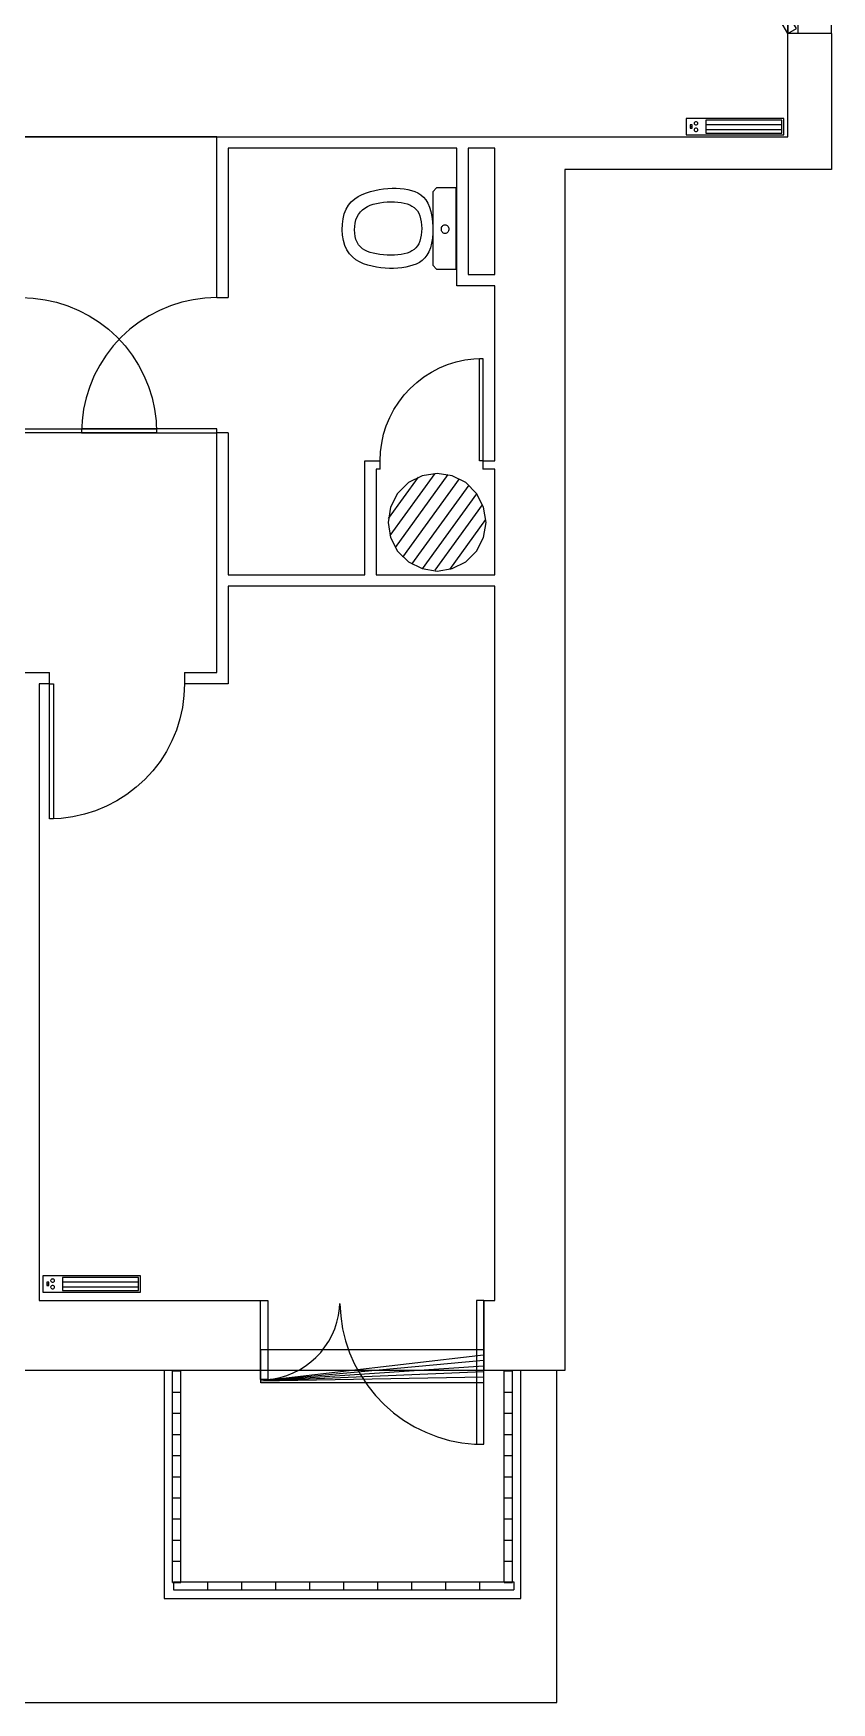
# Model space of a CAD drawing. Header units: millimetres. Extents: x -0.6 to 49.6, y -2.8 to 26.8.
# Drawn here: x 18.27 to 23.18, y -2.57 to 7.69 of the extents above; entities that cross this region are included whole.
import ezdxf
from ezdxf.enums import TextEntityAlignment as Align

# ---------------------------------------------------------------- set-up
doc = ezdxf.new("R2010")
doc.units = ezdxf.units.MM
for name, color, linetype in [('ABY_Dao_BATIM', 7, 'Continuous'), ('ABY_Equipement', 7, 'Continuous'), ('ABY_Ouverture', 124, 'Continuous'), ('ABY_Parois', 7, 'Continuous')]:
    doc.layers.add(name, color=color, linetype=linetype)

# ---------------------------------------------------------------- blocks, each defined once
blk = doc.blocks.new('OUV_ABY_D0_POR01')
for p, q in [((-41.3, 99.6), (-50, 100)), ((-50, 100), (-50, 100)), ((-50, 100), (-50, 0)), ((-47, 100), (-50, 100)), ((-47, 0), (-47, 100)), ((-32.6, 98.5), (-41.3, 99.6)), ((-24.1, 96.6), (-32.6, 98.5)), ((-15.8, 94), (-24.1, 96.6)), ((-7.7, 90.6), (-15.8, 94)), ((0, 86.6), (-7.7, 90.6)), ((7.4, 81.9), (0, 86.6)), ((14.3, 76.6), (7.4, 81.9)), ((20.7, 70.7), (14.3, 76.6)), ((26.6, 64.3), (20.7, 70.7)), ((31.9, 57.4), (26.6, 64.3)), ((36.6, 50), (31.9, 57.4)), ((40.6, 42.3), (36.6, 50)), ((44, 34.2), (40.6, 42.3)), ((46.6, 25.9), (44, 34.2)), ((48.5, 17.4), (46.6, 25.9)), ((49.6, 8.7), (48.5, 17.4)), ((-50, 0), (-47, 0)), ((50, 0), (49.6, 8.7))]:
    blk.add_line(p, q)
at = {"flags": 1}
for tag, p in [('DATE_ETAT_EQU', (0, -3.7)), ('DATE_ETAT_VOL', (0, -4.4)), ('DATE_ETAT', (0, -3)), ('ETAT_EQU', (0, -3.4)), ('ETAT_VOL', (0, -4)), ('ETAT', (0, -2.8))]:
    blk.add_attdef(tag, text='', height=0.25, rotation=360, dxfattribs=at).set_placement(p, align=Align.MIDDLE_CENTER)
at = {"color": 0, "linetype": 'ByBlock', "lineweight": -2}
for tag, flags, p in [('NUMCOMP_OUV', 1, (0, -1.9)), ('NUMCOMP_EQU', 1, (0, -2.2)), ('NUMCOMP_VOL', 1, (0, -2.5)), ('OUVERTURE', 13, (0, -0.8)), ('LARGEUR', 5, (0, -1.4)), ('HAUTEUR', 5, (0, -1.6)), ('ALLEGE', 5, (0, -1.1)), ('VOLET', 1, (0, -0.6)), ('SSSC', 1, (0, -0.3))]:
    blk.add_attdef(tag, text='', height=0.25, dxfattribs=dict(at, flags=flags)).set_placement(p, align=Align.MIDDLE)
at = {"flags": 1}
blk.add_attdef('TYPEPORTE', (-1.1, -4.9), '', height=0.25, dxfattribs=at)
blk = doc.blocks.new('OUV_ABY_B1_FEN02')
for p, q in [((-50, 0), (-7, 25)), ((-45.97, 1.02), (-9.82, 21.89)), ((-8.96, 20.4), (-10.46, 23)), ((-5.5, 22.4), (-8.96, 20.4)), ((-7, 25), (-5.5, 22.4)), ((-6.7, 25), (-6.77, 25.13)), ((-4.68, 21.13), (-6.7, 25)), ((-3.02, 17.1), (-4.68, 21.13)), ((4.98, 21.16), (3.31, 17.15)), ((7, 25), (4.98, 21.16)), ((7, 25), (5.5, 22.4)), ((5.5, 22.4), (8.96, 20.4)), ((50, 0), (7, 25)), ((8.96, 20.4), (10.46, 23)), ((45.97, 1.02), (9.82, 21.89)), ((-1.7, 12.94), (-3.02, 17.1)), ((3.31, 17.15), (1.99, 13.02)), ((-0.76, 8.68), (-1.7, 12.94)), ((1.99, 13.02), (1.04, 8.79)), ((-0.19, 4.36), (-0.76, 8.68)), ((1.04, 8.79), (0.46, 4.49)), ((-50, 0), (50, 0)), ((-50, -3), (-50, 0)), ((-50, 0), (-48.5, -2.6)), ((-45.04, -0.6), (-46.55, 2.01)), ((0, 0), (-0.19, 4.36)), ((0.46, 4.49), (0.26, 0.15)), ((0.26, 0.15), (0.26, 0)), ((45.04, -0.6), (46.55, 2.01)), ((50, 0), (48.5, -2.6)), ((50, 0), (50, -3)), ((50, -3), (-50, -3)), ((-48.5, -2.6), (-45.04, -0.6)), ((48.5, -2.6), (45.04, -0.6))]:
    blk.add_line(p, q)
at = {"flags": 1}
for tag, p in [('DATE_ETAT_EQU', (0, -3.71)), ('DATE_ETAT_VOL', (0, -4.37)), ('DATE_ETAT', (0, -3.05)), ('ETAT_EQU', (0, -3.38)), ('ETAT_VOL', (0, -4.04)), ('ETAT', (0, -2.77))]:
    blk.add_attdef(tag, text='', height=0.25, rotation=360, dxfattribs=at).set_placement(p, align=Align.MIDDLE_CENTER)
at = {"color": 0, "linetype": 'ByBlock', "lineweight": -2}
for tag, flags, p in [('NUMCOMP_OUV', 1, (0, -1.93)), ('NUMCOMP_EQU', 1, (0, -2.21)), ('NUMCOMP_VOL', 1, (0, -2.48)), ('OUVERTURE', 13, (0, -0.83)), ('LARGEUR', 5, (0, -1.37)), ('HAUTEUR', 5, (0, -1.64)), ('ALLEGE', 5, (0, -1.1)), ('VOLET', 1, (0, -0.56)), ('SSSC', 1, (0, -0.29))]:
    blk.add_attdef(tag, text='', height=0.25, dxfattribs=dict(at, flags=flags)).set_placement(p, align=Align.MIDDLE)
at = {"flags": 1}
blk.add_attdef('TYPEPORTE', (-1.12, -4.91), '', height=0.25, dxfattribs=at)
blk = doc.blocks.new('OUV_ABY_D4_PPL01')
for p, q in [((-41.3, 99.6), (-50, 100)), ((-50, 100), (-50, 100)), ((-50, 100), (-50, 0)), ((-47, 100), (-50, 100)), ((-47, 0), (-47, 100)), ((-32.6, 98.5), (-41.3, 99.6)), ((-24.1, 96.6), (-32.6, 98.5)), ((-15.8, 94), (-24.1, 96.6)), ((-7.7, 90.6), (-15.8, 94)), ((0, 86.6), (-7.7, 90.6)), ((7.4, 81.9), (0, 86.6)), ((14.3, 76.6), (7.4, 81.9)), ((20.7, 70.7), (14.3, 76.6)), ((26.6, 64.3), (20.7, 70.7)), ((31.9, 57.4), (26.6, 64.3)), ((36.6, 50), (31.9, 57.4)), ((40.6, 42.3), (36.6, 50)), ((44, 34.2), (40.6, 42.3)), ((46.6, 25.9), (44, 34.2)), ((48.5, 17.4), (46.6, 25.9)), ((49.6, 8.7), (48.5, 17.4)), ((-50, 0), (-47, 0)), ((50, 0), (49.6, 8.7))]:
    blk.add_line(p, q)
at = {"flags": 1}
for tag, p in [('DATE_ETAT_EQU', (0, -3.7)), ('DATE_ETAT_VOL', (0, -4.4)), ('DATE_ETAT', (0, -3)), ('ETAT_EQU', (0, -3.4)), ('ETAT_VOL', (0, -4)), ('ETAT', (0, -2.8))]:
    blk.add_attdef(tag, text='', height=0.25, rotation=360, dxfattribs=at).set_placement(p, align=Align.MIDDLE_CENTER)
at = {"color": 0, "linetype": 'ByBlock', "lineweight": -2}
for tag, flags, p in [('NUMCOMP_OUV', 1, (0, -1.9)), ('NUMCOMP_EQU', 1, (0, -2.2)), ('NUMCOMP_VOL', 1, (0, -2.5)), ('OUVERTURE', 13, (0, -0.8)), ('LARGEUR', 5, (0, -1.4)), ('HAUTEUR', 5, (0, -1.6)), ('ALLEGE', 5, (0, -1.1)), ('VOLET', 1, (0, -0.6)), ('SSSC', 1, (0, -0.3))]:
    blk.add_attdef(tag, text='', height=0.25, dxfattribs=dict(at, flags=flags)).set_placement(p, align=Align.MIDDLE)
at = {"flags": 1}
blk.add_attdef('TYPEPORTE', (-1.1, -4.9), '', height=0.25, dxfattribs=at)
blk = doc.blocks.new('OUV_ABY_C0_POR10')
for p, q in [((-6.2, 0), (-5.8, 0)), ((-6.2, -4.39), (-6.2, 0)), ((-5.8, 0), (-5.8, -4.39)), ((5.8, 0), (5.8, -7.99)), ((6.2, 0), (5.8, 0)), ((6.2, -7.99), (6.2, 0)), ((-1.96, -1.2), (-1.87, -0.82)), ((-1.87, -0.82), (-1.82, -0.44)), ((-1.82, -0.44), (-1.8, -0.15)), ((-1.8, -0.17), (-1.75, -0.87)), ((-1.75, -0.87), (-1.65, -1.56)), ((-2.23, -1.91), (-2.08, -1.56)), ((-2.08, -1.56), (-1.96, -1.2)), ((-1.65, -1.56), (-1.48, -2.24)), ((-2.86, -2.88), (-2.63, -2.57)), ((-2.63, -2.57), (-2.41, -2.25)), ((-2.41, -2.25), (-2.23, -1.91)), ((-1.48, -2.24), (-1.26, -2.9)), ((-4.05, -3.84), (-3.72, -3.64)), ((-3.72, -3.64), (-3.41, -3.41)), ((-3.41, -3.41), (-3.13, -3.16)), ((-3.13, -3.16), (-2.86, -2.88)), ((-1.26, -2.9), (-0.98, -3.54)), ((-0.98, -3.54), (-0.64, -4.15)), ((-5.8, -4.39), (-6.2, -4.39)), ((-5.87, -4.39), (-5.49, -4.35)), ((-5.49, -4.35), (-5.12, -4.27)), ((-5.12, -4.27), (-4.75, -4.16)), ((-4.75, -4.16), (-4.39, -4.02)), ((-4.39, -4.02), (-4.05, -3.84)), ((-0.64, -4.15), (-0.25, -4.73)), ((-0.25, -4.73), (0.18, -5.27)), ((0.18, -5.27), (0.67, -5.78)), ((0.67, -5.78), (1.19, -6.24)), ((1.19, -6.24), (1.75, -6.65)), ((1.75, -6.65), (2.35, -7.01)), ((2.35, -7.01), (2.98, -7.32)), ((2.98, -7.32), (3.63, -7.58)), ((3.63, -7.58), (4.3, -7.77)), ((4.3, -7.77), (4.98, -7.91)), ((4.98, -7.91), (5.68, -7.98)), ((5.68, -7.98), (5.82, -7.99)), ((5.8, -7.99), (6.2, -7.99))]:
    blk.add_line(p, q)
at = {"color": 0, "linetype": 'ByBlock', "lineweight": -2}
for tag, flags, p in [('OUVERTURE', 13, (0, -0.829)), ('VOLET', 1, (0, -0.559)), ('SSSC', 1, (0, -0.289)), ('NUMCOMP_OUV', 1, (0, -1.929)), ('LARGEUR', 5, (0, -1.369)), ('HAUTEUR', 5, (0, -1.639)), ('ALLEGE', 5, (0, -1.099)), ('NUMCOMP_EQU', 1, (0, -2.213)), ('NUMCOMP_VOL', 1, (0, -2.484))]:
    blk.add_attdef(tag, text='', height=0.25, dxfattribs=dict(at, flags=flags)).set_placement(p, align=Align.MIDDLE)
at = {"flags": 1}
for tag, p in [('ETAT', (0, -2.772)), ('DATE_ETAT_EQU', (0, -3.707)), ('DATE_ETAT', (0, -3.045)), ('ETAT_EQU', (0, -3.376)), ('DATE_ETAT_VOL', (0, -4.368)), ('ETAT_VOL', (0, -4.037))]:
    blk.add_attdef(tag, text='', height=0.25, rotation=360, dxfattribs=at).set_placement(p, align=Align.MIDDLE_CENTER)
blk.add_attdef('TYPEPORTE', (-1.116, -4.909), '', height=0.25, dxfattribs=at)
blk = doc.blocks.new('VOL_ABY_B3_VOL01')
for p, q in [((-50, -15), (-50, 0)), ((-50, 0), (50, 0)), ((50, 0), (50, -12)), ((50, -2.5), (-50.1, -14.22)), ((50, -2.5), (-50.1, -14.22)), ((50, -5), (-50.08, -14.22)), ((50, -5), (-50.08, -14.22)), ((50, -7.5), (-50.06, -14.22)), ((50, -7.5), (-50.06, -14.22)), ((50, -10), (-50.04, -14.22)), ((50, -10), (-50.04, -14.22)), ((50, -12.5), (-50.02, -14.22)), ((50, -12.5), (-50.02, -14.22)), ((-50, -15), (-50, -12)), ((50, -12), (50, -15)), ((50, -15), (-50, -15))]:
    blk.add_line(p, q)
at = {"color": 0, "linetype": 'ByBlock', "lineweight": -2}
for tag, flags, p in [('PROFONDEUR', 5, (0, -1.07)), ('ANNEE_REN', 1, (0, -3.01)), ('NUMCOMP', 9, (0, -2.71)), ('ALTITUDE', 13, (0, -0.53)), ('LARGEUR', 5, (0, -0.8)), ('HAUTEUR', 5, (0, -1.34)), ('EQMUR', 9, (0, -1.88)), ('EQOUV', 9, (0, -2.16)), ('EQFAC', 9, (0, -1.61)), ('SSSC', 5, (0, -0.26)), ('QTE', 9, (0, -2.44))]:
    blk.add_attdef(tag, text='', height=0.25, dxfattribs=dict(at, flags=flags)).set_placement(p, align=Align.MIDDLE)
for tag, flags, p in [('DATE_ETAT', 1, (0, -3.57)), ('DUREE_VIE', 9, (-0.02, -3.87)), ('ETAT', 9, (0, -3.3))]:
    blk.add_attdef(tag, text='', height=0.25, rotation=360, dxfattribs=dict(flags=flags)).set_placement(p, align=Align.MIDDLE_CENTER)
blk = doc.blocks.new('EQU_ABY_I0_WCA01')
for p, q in [((-30, 50), (-30, 33)), ((30, 50), (-30, 50)), ((30, 33), (30, 50)), ((-2.7, 41.2), (-2.5, 41.8)), ((-2.7, 40.5), (-2.7, 41.2)), ((-2.7, 39.8), (-2.7, 40.5)), ((-2.5, 39.2), (-2.7, 39.8)), ((-2.5, 41.8), (-2.2, 42.3)), ((-2.2, 38.7), (-2.5, 39.2)), ((-2.2, 42.3), (-1.8, 42.8)), ((-1.8, 38.2), (-2.2, 38.7)), ((-1.8, 42.8), (-1.4, 43.2)), ((-1.4, 37.8), (-1.8, 38.2)), ((-1.4, 43.2), (-0.8, 43.5)), ((-0.8, 37.5), (-1.4, 37.8)), ((-0.8, 43.5), (-0.2, 43.7)), ((-0.2, 37.3), (-0.8, 37.5)), ((-0.2, 43.7), (0.5, 43.7)), ((0.5, 37.3), (-0.2, 37.3)), ((0.5, 43.7), (1.1, 43.7)), ((1.1, 37.3), (0.5, 37.3)), ((1.1, 43.7), (1.8, 43.5)), ((1.8, 37.5), (1.1, 37.3)), ((1.8, 43.5), (2.3, 43.2)), ((2.3, 37.8), (1.8, 37.5)), ((2.3, 43.2), (2.8, 42.8)), ((2.8, 38.2), (2.3, 37.8)), ((2.8, 42.8), (3.2, 42.3)), ((3.2, 38.7), (2.8, 38.2)), ((3.2, 42.3), (3.5, 41.8)), ((3.5, 39.2), (3.2, 38.7)), ((3.5, 41.8), (3.7, 41.2)), ((3.7, 39.8), (3.5, 39.2)), ((3.7, 41.2), (3.7, 40.5)), ((3.7, 40.5), (3.7, 39.8)), ((-30, 33), (-27, 30)), ((-27, 30), (27, 30)), ((-21.1, 24), (-18.7, 25.8)), ((-18.7, 25.8), (-15.8, 27.2)), ((-15.8, 27.2), (-12.5, 28.4)), ((-12.5, 28.4), (-8.8, 29.2)), ((-8.8, 29.2), (-4.9, 29.8)), ((-4.9, 29.8), (-0.9, 30)), ((-0.9, 30), (3.2, 30)), ((3.2, 30), (7.1, 29.6)), ((7.1, 29.6), (10.8, 28.9)), ((10.8, 28.9), (14.2, 27.9)), ((14.2, 27.9), (17.1, 26.5)), ((17.1, 26.5), (19.6, 24.9)), ((19.6, 24.9), (21.7, 23)), ((27, 30), (30, 33)), ((-28.1, 11.6), (-27.3, 14.5)), ((-27.3, 14.5), (-26.2, 17.2)), ((-26.2, 17.2), (-24.8, 19.7)), ((-24.8, 19.7), (-23.1, 22)), ((-23.1, 22), (-21.1, 24)), ((-16.5, 12.1), (-15.5, 13.9)), ((-15.5, 13.9), (-14.3, 15.5)), ((-14.3, 15.5), (-12.9, 16.8)), ((-12.9, 16.8), (-11.2, 17.9)), ((-11.2, 17.9), (-9.3, 18.8)), ((-9.3, 18.8), (-7.2, 19.5)), ((-7.2, 19.5), (-4.9, 20)), ((-4.9, 20), (-2.5, 20.4)), ((-2.5, 20.4), (0, 20.5)), ((0, 20.5), (2.5, 20.4)), ((2.5, 20.4), (4.9, 20)), ((4.9, 20), (7.2, 19.5)), ((7.2, 19.5), (9.3, 18.8)), ((9.3, 18.8), (11.2, 17.9)), ((11.2, 17.9), (12.9, 16.8)), ((12.9, 16.8), (14.3, 15.5)), ((14.3, 15.5), (15.5, 13.9)), ((15.5, 13.9), (16.5, 12.1)), ((21.7, 23), (23.5, 20.8)), ((23.5, 20.8), (25, 18.4)), ((25, 18.4), (26.2, 15.7)), ((26.2, 15.7), (27.1, 12.9)), ((27.1, 12.9), (27.9, 9.9)), ((-29.7, -1.4), (-29.5, 2)), ((-29.5, 2), (-29.2, 5.4)), ((-29.2, 5.4), (-28.7, 8.6)), ((-28.7, 8.6), (-28.1, 11.6)), ((-19.4, 0), (-19.1, 2.8)), ((-19.1, 2.8), (-18.7, 5.5)), ((-18.7, 5.5), (-18.1, 7.9)), ((-18.1, 7.9), (-17.4, 10.2)), ((-17.4, 10.2), (-16.5, 12.1)), ((16.5, 12.1), (17.4, 10.2)), ((17.4, 10.2), (18.1, 7.9)), ((18.1, 7.9), (18.7, 5.5)), ((18.7, 5.5), (19.1, 2.8)), ((19.1, 2.8), (19.4, 0)), ((27.9, 9.9), (28.5, 6.7)), ((28.5, 6.7), (29, 3.3)), ((29, 3.3), (29.3, -0.1)), ((-29.7, -5), (-29.7, -1.4)), ((-29.5, -8.6), (-29.7, -5)), ((-29.2, -12.3), (-29.5, -8.6)), ((-28.7, -16), (-29.2, -12.3)), ((-19.6, -3), (-19.4, 0)), ((-19.6, -6.1), (-19.6, -3)), ((-19.6, -9.2), (-19.6, -6.1)), ((-19.4, -12.3), (-19.6, -9.2)), ((19.4, 0), (19.6, -3)), ((19.6, -9.2), (19.5, -12.3)), ((19.6, -3), (19.7, -6.1)), ((19.7, -6.1), (19.6, -9.2)), ((29.3, -11), (29, -14.7)), ((29.3, -0.1), (29.5, -3.7)), ((29.5, -7.3), (29.3, -11)), ((29.5, -3.7), (29.5, -7.3)), ((-28.1, -19.7), (-28.7, -16)), ((-27.3, -23.5), (-28.1, -19.7)), ((-26.3, -27.1), (-27.3, -23.5)), ((-19, -15.4), (-19.4, -12.3)), ((-18.5, -18.3), (-19, -15.4)), ((-17.9, -21.1), (-18.5, -18.3)), ((-17.1, -23.8), (-17.9, -21.1)), ((-16.1, -26.2), (-17.1, -23.8)), ((17.7, -23.8), (16.9, -26.2)), ((18.3, -21.1), (17.7, -23.8)), ((18.8, -18.3), (18.3, -21.1)), ((19.2, -15.4), (18.8, -18.3)), ((19.5, -12.3), (19.2, -15.4)), ((27.9, -22.2), (27.1, -25.9)), ((28.5, -18.5), (27.9, -22.2)), ((29, -14.7), (28.5, -18.5)), ((-25.1, -30.7), (-26.3, -27.1)), ((-23.6, -34), (-25.1, -30.7)), ((-21.8, -37.1), (-23.6, -34)), ((-15, -28.4), (-16.1, -26.2)), ((-13.7, -30.4), (-15, -28.4)), ((-12.2, -32.2), (-13.7, -30.4)), ((-10.4, -33.7), (-12.2, -32.2)), ((-8.5, -35), (-10.4, -33.7)), ((-6.3, -36), (-8.5, -35)), ((-4, -36.7), (-6.3, -36)), ((-1.5, -37.1), (-4, -36.7)), ((5.8, -36.7), (3.4, -37.1)), ((8.1, -36), (5.8, -36.7)), ((10.2, -35), (8.1, -36)), ((12, -33.7), (10.2, -35)), ((13.5, -32.2), (12, -33.7)), ((14.9, -30.4), (13.5, -32.2)), ((16, -28.4), (14.9, -30.4)), ((16.9, -26.2), (16, -28.4)), ((23, -36.1), (21, -39)), ((24.7, -32.9), (23, -36.1)), ((26, -29.5), (24.7, -32.9)), ((27.1, -25.9), (26, -29.5)), ((-19.7, -40), (-21.8, -37.1)), ((-17.2, -42.4), (-19.7, -40)), ((-14.2, -44.4), (-17.2, -42.4)), ((-10.9, -46), (-14.2, -44.4)), ((-7.1, -47.1), (-10.9, -46)), ((-3.2, -47.7), (-7.1, -47.1)), ((0.9, -47.8), (-3.2, -47.7)), ((1, -37.2), (-1.5, -37.1)), ((4.9, -47.5), (0.9, -47.8)), ((3.4, -37.1), (1, -37.2)), ((8.8, -46.7), (4.9, -47.5)), ((12.5, -45.5), (8.8, -46.7)), ((15.8, -43.8), (12.5, -45.5)), ((18.6, -41.6), (15.8, -43.8)), ((21, -39), (18.6, -41.6))]:
    blk.add_line(p, q)
at = {"color": 0, "linetype": 'ByBlock', "lineweight": -2}
for tag, flags, p in [('PROFONDEUR', 5, (0, -1.1)), ('ANNEE_REN', 1, (0, -3)), ('NUMCOMP', 9, (0, -2.7)), ('ALTITUDE', 13, (0, -0.5)), ('LARGEUR', 5, (0, -0.8)), ('HAUTEUR', 5, (0, -1.3)), ('EQMUR', 9, (0, -1.9)), ('EQOUV', 9, (0, -2.2)), ('EQFAC', 9, (0, -1.6)), ('SSSC', 5, (0, -0.3)), ('QTE', 9, (0, -2.4))]:
    blk.add_attdef(tag, text='', height=0.25, dxfattribs=dict(at, flags=flags)).set_placement(p, align=Align.MIDDLE)
for tag, flags, p in [('DATE_ETAT', 1, (0, -3.6)), ('DUREE_VIE', 9, (0, -3.9)), ('ETAT', 9, (0, -3.3))]:
    blk.add_attdef(tag, text='', height=0.25, rotation=360, dxfattribs=dict(flags=flags)).set_placement(p, align=Align.MIDDLE_CENTER)
blk = doc.blocks.new('EQU_ABY_I2_ECS02')
for p, q in [((-2.3, -0.56), (-0.05, 2.54)), ((0.04, 2.54), (-0.71, 2.42)), ((0.79, 2.42), (0.04, 2.54)), ((-2.39, 0.3), (-0.89, 2.36)), ((-2.04, -1.16), (0.59, 2.48)), ((-1.39, 2.08), (-1.93, 1.54)), ((-1.67, -1.63), (1.16, 2.27)), ((-0.71, 2.42), (-1.39, 2.08)), ((-1.22, -1.98), (1.64, 1.95)), ((1.47, 2.08), (0.79, 2.42)), ((2.01, 1.54), (1.47, 2.08)), ((-2.28, 0.86), (-2.4, 0.1)), ((-1.93, 1.54), (-2.28, 0.86)), ((-0.69, -2.22), (2.02, 1.52)), ((-0.06, -2.28), (2.3, 0.97)), ((2.36, 0.86), (2.01, 1.54)), ((2.48, 0.1), (2.36, 0.86)), ((-2.4, 0.1), (-2.28, -0.65)), ((0.67, -2.25), (2.47, 0.24)), ((2.36, -0.65), (2.48, 0.1)), ((2.48, 0.1), (2.48, 0.1)), ((-2.28, -0.65), (-1.93, -1.33)), ((2.01, -1.33), (2.36, -0.65)), ((-1.93, -1.33), (-1.39, -1.87)), ((1.47, -1.87), (2.01, -1.33)), ((-1.39, -1.87), (-0.71, -2.21)), ((-0.71, -2.21), (0.04, -2.33)), ((0.04, -2.33), (0.79, -2.21)), ((0.79, -2.21), (1.47, -1.87))]:
    blk.add_line(p, q)
at = {"color": 0, "linetype": 'ByBlock', "lineweight": -2}
for tag, flags, p in [('ALTITUDE', 13, (-0.002, -0.532)), ('LARGEUR', 5, (-0.002, -0.802)), ('SSSC', 5, (-0.002, -0.262)), ('PROFONDEUR', 5, (-0.002, -1.072)), ('HAUTEUR', 5, (-0.002, -1.342)), ('EQFAC', 9, (-0.002, -1.612)), ('EQMUR', 9, (-0.002, -1.882)), ('EQOUV', 9, (-0.002, -2.16)), ('QTE', 9, (-0.002, -2.438)), ('ANNEE_REN', 1, (-0.002, -3.011)), ('NUMCOMP', 9, (-0.002, -2.713))]:
    blk.add_attdef(tag, text='', height=0.25, dxfattribs=dict(at, flags=flags)).set_placement(p, align=Align.MIDDLE)
for tag, flags, p in [('ETAT', 9, (-0.002, -3.298)), ('DATE_ETAT', 1, (-0.002, -3.572)), ('DUREE_VIE', 9, (-0.015, -3.871))]:
    blk.add_attdef(tag, text='', height=0.25, rotation=360, dxfattribs=dict(flags=flags)).set_placement(p, align=Align.MIDDLE_CENTER)
blk = doc.blocks.new('EQU_ABY_J0_GCT02')
for p, q in [((50, 20), (-50, 20)), ((-50, 20), (-50, 0)), ((-30, 18), (-30, 2)), ((48, 18), (-30, 18)), ((48, 2), (48, 18)), ((50, 0), (50, 20)), ((-50, 0), (50, 0)), ((-44, 12), (-46, 12)), ((-46, 12), (-46, 8)), ((-46, 10), (-44, 10)), ((-46, 8), (-44, 8)), ((-44, 8), (-44, 12)), ((-41.9, 14.6), (-42, 14)), ((-42, 14), (-41.9, 13.4)), ((-41.9, 6.6), (-42, 6)), ((-42, 6), (-41.9, 5.4)), ((-41.6, 15.2), (-41.9, 14.6)), ((-41.9, 13.4), (-41.6, 12.8)), ((-41.6, 7.2), (-41.9, 6.6)), ((-41.9, 5.4), (-41.6, 4.8)), ((-41.2, 15.6), (-41.6, 15.2)), ((-41.6, 12.8), (-41.2, 12.4)), ((-41.2, 7.6), (-41.6, 7.2)), ((-41.6, 4.8), (-41.2, 4.4)), ((-40.6, 15.9), (-41.2, 15.6)), ((-41.2, 12.4), (-40.6, 12.1)), ((-40.6, 7.9), (-41.2, 7.6)), ((-41.2, 4.4), (-40.6, 4.1)), ((-40, 16), (-40.6, 15.9)), ((-40.6, 12.1), (-40, 12)), ((-40, 8), (-40.6, 7.9)), ((-40.6, 4.1), (-40, 4)), ((-39.4, 15.9), (-40, 16)), ((-40, 12), (-39.4, 12.1)), ((-39.4, 7.9), (-40, 8)), ((-40, 4), (-39.4, 4.1)), ((-38.8, 15.6), (-39.4, 15.9)), ((-39.4, 12.1), (-38.8, 12.4)), ((-38.8, 7.6), (-39.4, 7.9)), ((-39.4, 4.1), (-38.8, 4.4)), ((-38.4, 15.2), (-38.8, 15.6)), ((-38.8, 12.4), (-38.4, 12.8)), ((-38.4, 7.2), (-38.8, 7.6)), ((-38.8, 4.4), (-38.4, 4.8)), ((-38.1, 14.6), (-38.4, 15.2)), ((-38.4, 12.8), (-38.1, 13.4)), ((-38.1, 6.6), (-38.4, 7.2)), ((-38.4, 4.8), (-38.1, 5.4)), ((-38, 14), (-38.1, 14.6)), ((-38.1, 13.4), (-38, 14)), ((-38, 6), (-38.1, 6.6)), ((-38.1, 5.4), (-38, 6)), ((-38, 14), (-38, 14)), ((-38, 6), (-38, 6)), ((48, 12), (-30, 12)), ((48, 6), (-30, 6)), ((-30, 2), (48, 2)), ((48, 9), (48, 9)), ((48, 9), (48, 9))]:
    blk.add_line(p, q)
at = {"color": 0, "linetype": 'ByBlock', "lineweight": -2}
for tag, flags, p in [('PROFONDEUR', 5, (0, -1.1)), ('ANNEE_REN', 1, (0, -3)), ('NUMCOMP', 9, (0, -2.7)), ('ALTITUDE', 13, (0, -0.5)), ('LARGEUR', 5, (0, -0.8)), ('HAUTEUR', 5, (0, -1.3)), ('EQMUR', 9, (0, -1.9)), ('EQOUV', 9, (0, -2.2)), ('EQFAC', 9, (0, -1.6)), ('SSSC', 5, (0, -0.3)), ('QTE', 9, (0, -2.4))]:
    blk.add_attdef(tag, text='', height=0.25, dxfattribs=dict(at, flags=flags)).set_placement(p, align=Align.MIDDLE)
for tag, flags, p in [('DATE_ETAT', 1, (0, -3.6)), ('DUREE_VIE', 9, (0, -3.9)), ('ETAT', 9, (0, -3.3))]:
    blk.add_attdef(tag, text='', height=0.25, rotation=360, dxfattribs=dict(flags=flags)).set_placement(p, align=Align.MIDDLE_CENTER)
blk = doc.blocks.new('EQU_ABY_C2_ELF02')
for p, q in [((-9.98, 0.48), (10.02, 0.48)), ((-9.98, 0.48), (-9.98, -0.52)), ((-7.98, 0.48), (-7.98, -0.52)), ((-5.98, 0.48), (-5.98, -0.52)), ((-3.98, 0.48), (-3.98, -0.52)), ((-1.98, 0.48), (-1.98, -0.52)), ((0.02, 0.48), (0.02, -0.52)), ((2.02, 0.48), (2.02, -0.52)), ((4.02, 0.48), (4.02, -0.52)), ((6.02, 0.48), (6.02, -0.52)), ((8.02, 0.48), (8.02, -0.52)), ((10.02, 0.48), (10.02, -0.52)), ((-9.98, -0.52), (10.02, -0.52))]:
    blk.add_line(p, q)
at = {"color": 0, "linetype": 'ByBlock', "lineweight": -2}
for tag, flags, p in [('PROFONDEUR', 5, (-0.002, -1.072)), ('ALTITUDE', 13, (-0.002, -0.532)), ('LARGEUR', 5, (-0.002, -0.802)), ('SSSC', 5, (-0.002, -0.262)), ('HAUTEUR', 5, (-0.002, -1.342)), ('EQMUR', 9, (-0.002, -1.882)), ('EQFAC', 9, (-0.002, -1.612)), ('ANNEE_REN', 1, (-0.002, -3.011)), ('NUMCOMP', 9, (-0.002, -2.713)), ('EQOUV', 9, (-0.002, -2.16)), ('QTE', 9, (-0.002, -2.438))]:
    blk.add_attdef(tag, text='', height=0.25, dxfattribs=dict(at, flags=flags)).set_placement(p, align=Align.MIDDLE)
for tag, flags, p in [('DATE_ETAT', 1, (-0.002, -3.572)), ('DUREE_VIE', 9, (-0.015, -3.871)), ('ETAT', 9, (-0.002, -3.298))]:
    blk.add_attdef(tag, text='', height=0.25, rotation=360, dxfattribs=dict(flags=flags)).set_placement(p, align=Align.MIDDLE_CENTER)

msp = doc.modelspace()

# ---------------------------------------------------------------- linework, layer by layer
at = {"layer": 'ABY_Dao_BATIM', "color": 7, "linetype": 'Continuous'}
for points in [[(19.078, -0.53, 6.3), (19.078, -1.93, 6.3)], [(21.27, -1.93, 6.3), (21.27, -0.53, 6.3)], [(21.49, -2.57, 6.3), (21.49, -0.53, 6.3)], [(19.078, -1.93, 6.3), (21.27, -1.93, 6.3)], [(6.71, -2.57, 6.3), (21.49, -2.57, 6.3)]]:
    msp.add_polyline3d(points, dxfattribs=at)
at = {"layer": 'ABY_Ouverture'}
for p, q in [((22.91, 9.686, 6.93), (22.91, 7.686, 6.93)), ((23.178, 7.686, 6.93), (23.178, 9.686, 6.93)), ((23.178, 7.686, 6.93), (22.91, 7.686, 6.93)), ((19.401, 6.063, 6.3), (19.471, 6.063, 6.3)), ((19.471, 5.233, 6.3), (19.401, 5.233, 6.3)), ((20.405, 5.01, 6.3), (20.405, 5.06, 6.3)), ((21.035, 5.06, 6.3), (21.035, 5.01, 6.3)), ((18.373, 3.69, 6.3), (18.373, 3.76, 6.3)), ((19.203, 3.76, 6.3), (19.203, 3.69, 6.3)), ((19.671, -0.53, 6.3), (19.671, -0.1, 6.3)), ((21.041, -0.1, 6.3), (21.041, -0.53, 6.3))]:
    msp.add_line(p, q, dxfattribs=at)
at = {"layer": 'ABY_Parois'}
for p, q in [((22.91, 7.051, 6.3), (22.91, 7.686, 6.3)), ((23.178, 7.686, 6.3), (23.178, 6.851, 6.3)), ((18.202, 7.051, 6.3), (19.401, 7.051, 6.3)), ((19.401, 7.051, 6.3), (18.202, 7.051, 6.3)), ((19.401, 7.051, 6.3), (21.11, 7.051, 6.3)), ((19.401, 6.063, 6.3), (19.401, 7.051, 6.3)), ((19.471, 6.981, 6.3), (19.471, 6.063, 6.3)), ((20.876, 6.981, 6.3), (19.471, 6.981, 6.3)), ((20.876, 6.135, 6.3), (20.876, 6.981, 6.3)), ((20.946, 6.981, 6.3), (20.946, 6.205, 6.3)), ((21.11, 6.981, 6.3), (20.946, 6.981, 6.3)), ((21.11, 7.051, 6.3), (22.91, 7.051, 6.3)), ((21.11, 6.205, 6.3), (21.11, 6.981, 6.3)), ((21.54, 6.851, 6.3), (21.54, -0.53, 6.3)), ((23.178, 6.851, 6.3), (21.54, 6.851, 6.3)), ((20.946, 6.205, 6.3), (21.11, 6.205, 6.3)), ((21.11, 6.135, 6.3), (20.876, 6.135, 6.3)), ((21.11, 5.06, 6.3), (21.11, 6.135, 6.3)), ((19.401, 3.76, 6.3), (19.401, 5.233, 6.3)), ((19.471, 5.233, 6.3), (19.471, 4.36, 6.3)), ((20.31, 4.36, 6.3), (20.31, 5.06, 6.3)), ((20.31, 5.06, 6.3), (20.405, 5.06, 6.3)), ((21.035, 5.06, 6.3), (21.11, 5.06, 6.3)), ((20.38, 5.01, 6.3), (20.38, 4.36, 6.3)), ((20.405, 5.01, 6.3), (20.38, 5.01, 6.3)), ((21.11, 5.01, 6.3), (21.035, 5.01, 6.3)), ((21.11, 4.36, 6.3), (21.11, 5.01, 6.3)), ((19.471, 4.36, 6.3), (20.31, 4.36, 6.3)), ((20.38, 4.36, 6.3), (21.11, 4.36, 6.3)), ((21.11, 4.29, 6.3), (19.471, 4.29, 6.3)), ((19.471, 4.29, 6.3), (19.471, 3.69, 6.3)), ((21.11, -0.1, 6.3), (21.11, 4.29, 6.3)), ((18.182, 3.76, 6.3), (18.373, 3.76, 6.3)), ((19.203, 3.76, 6.3), (19.401, 3.76, 6.3)), ((18.31, 3.69, 6.3), (18.31, -0.1, 6.3)), ((18.373, 3.69, 6.3), (18.31, 3.69, 6.3)), ((19.471, 3.69, 6.3), (19.203, 3.69, 6.3)), ((18.31, -0.1, 6.3), (19.671, -0.1, 6.3)), ((21.041, -0.1, 6.3), (21.11, -0.1, 6.3)), ((19.671, -0.53, 6.3), (17.528, -0.53, 6.3)), ((21.27, -0.53, 6.3), (19.078, -0.53, 6.3)), ((19.078, -0.53, 6.3), (19.078, -1.93, 6.3)), ((21.54, -0.53, 6.3), (21.041, -0.53, 6.3)), ((21.27, -1.93, 6.3), (21.27, -0.53, 6.3)), ((19.078, -1.93, 6.3), (21.27, -1.93, 6.3))]:
    msp.add_line(p, q, dxfattribs=at)

# ---------------------------------------------------------------- block references
at = {"layer": 'ABY_Equipement', "xscale": 0.006000000052154064, "yscale": 0.004999999888241291, "zscale": 0.4000000059604645}
for p in [(22.585, 7.064, 6.3), (18.633, -0.047, 6.3)]:
    msp.add_blockref('EQU_ABY_J0_GCT02', p, dxfattribs=at)
at = {"layer": 'ABY_Equipement', "xscale": 0.008333333767950535, "yscale": 0.007153806742280722, "zscale": 0.5, "rotation": 270.000629060649}
msp.add_blockref('EQU_ABY_I0_WCA01', (20.514, 6.488, 6.3), dxfattribs=at)
at = {"layer": 'ABY_Equipement'}
for name, p, xscale, yscale in [('EQU_ABY_I2_ECS02', (20.75, 4.67, 6.3), 0.1232032850384712, 0.1232032850384712), ('EQU_ABY_C2_ELF02', (20.178, -1.851, 6.3), 0.1045000031590462, 0.05000000074505806)]:
    msp.add_blockref(name, p, dxfattribs=dict(at, xscale=xscale, yscale=yscale))
at = {"layer": 'ABY_Equipement', "xscale": 0.06499999761581421, "yscale": 0.05000000074505806, "rotation": 90.00020741015327}
for p in [(19.154, -1.183, 6.3), (21.191, -1.183, 6.3)]:
    msp.add_blockref('EQU_ABY_C2_ELF02', p, dxfattribs=at)
at = {"layer": 'ABY_Ouverture'}
for name, p, xscale, yscale, rotation in [('OUV_ABY_B1_FEN02', (22.91, 8.686, 6.93), 0.01999999955296516, 0.01999999955296516, 90), ('OUV_ABY_D0_POR01', (18.202, 5.648, 6.3), -0.008299999870359898, 0.008299999870359898, 270), ('OUV_ABY_D0_POR01', (19.401, 5.648, 6.3), 0.008299999870359898, 0.008299999870359898, 90), ('OUV_ABY_D0_POR01', (18.788, 3.69, 6.3), -0.008299999870359898, 0.008299999870359898, 180)]:
    msp.add_blockref(name, p, dxfattribs=dict(at, xscale=xscale, yscale=yscale, rotation=rotation))
for name, p, xscale, yscale in [('OUV_ABY_D4_PPL01', (20.72, 5.06, 6.3), -0.006300000008195639, 0.006300000008195639), ('OUV_ABY_C0_POR10', (20.356, -0.1, 6.3), 0.1104838773608208, 0.1104838773608208), ('VOL_ABY_B3_VOL01', (20.356, -0.4, 6.3), 0.01368631422519684, 0.01368631422519684)]:
    msp.add_blockref(name, p, dxfattribs=dict(at, xscale=xscale, yscale=yscale))

doc.saveas('drawing.dxf')
